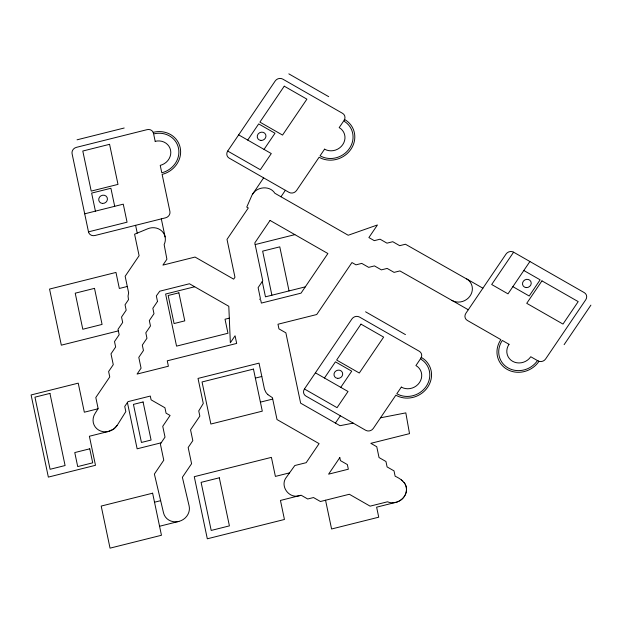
<?xml version="1.0" encoding="UTF-8"?>
<svg xmlns="http://www.w3.org/2000/svg" width="622" height="622" viewBox="0 0 622 622"><rect width="100%" height="100%" fill="white"/><g stroke="black" fill="none" stroke-linecap="round" stroke-linejoin="round"><path stroke-width="0.93" d="M406.438 490.253C406.011 499.116 395.569 505.321 387.514 501.791L370.106 506.152L349.346 494.265L320.423 501.511L313.496 497.546L307.711 498.992L301.118 495.221L280.444 500.446L284.441 519.479L207.313 538.792L194.274 476.685L271.402 457.372L275.398 476.405L289.564 472.86M406.477 489.553L406.345 487.835M406.407 490.82L406.461 489.079M406.22 491.955L406.298 491.473M406.034 492.678L405.894 493.192M405.645 493.868L405.451 494.366M404.922 495.462L405.14 495.019M117.146 425.417L116.78 425.946M404.518 496.123L404.23 496.581M263.627 177.845L252.058 194.989L246.755 207.095L248.295 207.981L227.007 239.384L234.96 277.249L233.67 279.154L195.051 257.057L162.917 265.104L166.898 259.226L164.146 244.57A13.311 12.222 -26.4 0 0 165.188 237.363L164.923 236.189A13.311 12.222 -26.4 0 0 147.709 228.779L134.585 234.214L139.103 255.704L125.154 276.277L128.63 292.83L128.046 296.08L128.49 299.695L125.045 304.772L126.18 310.184L121.539 317.041L122.674 322.453L118.025 329.31L119.16 334.722L114.51 341.579L115.645 346.99L110.996 353.848L113.266 364.663L108.617 371.521L109.752 376.932L95.811 397.505L98.136 408.584L95.003 413.583A13.311 12.222 -26.4 0 0 95.15 426.855A13.311 12.222 -26.4 0 0 107.878 431.598L113.795 428.986L117.286 425.223L125.823 411.585L124.742 406.438L127.992 401.649L150.306 396.058L151.099 399.837L164.939 407.76L166.074 413.171L170.086 415.465L162.746 426.295L165.017 437.118L160.367 443.976L163.773 460.202L154.38 474.065L163.532 512.893A13.311 12.222 -26.4 0 0 177.869 521.633L179.136 521.345A13.311 12.222 -26.4 0 0 189.119 505.911L182.378 477.299L191.576 463.724L188.171 447.498L192.82 440.64L190.542 429.818L199.841 416.102L198.752 410.924L203.277 403.468L198.021 378.417L259.032 363.139L264.49 389.271L266.006 392.529L267.849 394.628M252.719 193.94C257.314 186.561 269.995 185.364 274.846 193.255L348.211 235.248L377.43 224.97L368.893 237.565L374.281 240.652L380.065 239.198L386.985 243.163L392.77 241.709L399.689 245.674L405.443 244.236L467.565 279.496A13.311 12.222 -26.4 0 1 469.812 296.344A13.311 12.222 -26.4 0 1 452.015 300.449L399.907 270.928L394.084 272.382L387.164 268.424L381.379 269.87L374.46 265.913L368.675 267.359L361.755 263.394L355.971 264.848L351.959 262.546L316.722 314.53L277.98 324.233L278.951 328.875L285.871 332.832L300.636 403.157L340.016 425.697L353.187 423.123M227.699 151.053L275.181 81A5.544 5.093 -26.4 0 1 282.761 79.103L342.567 113.336A5.544 5.093 -26.4 0 1 344.059 120.419L344.666 119.525A23.286 21.389 -26.4 0 1 350.917 149.272A23.286 21.389 -26.4 0 1 319.102 157.242L296.577 190.472A5.544 5.093 -26.4 0 1 288.997 192.369L229.191 158.136A5.544 5.093 -26.4 0 1 227.699 151.053L260.323 169.72L271.285 153.556L238.661 134.881M247.719 140.074L258.674 123.91L274.994 133.24L264.031 149.404M280.981 196.77L285.374 190.293M304.438 388.991L351.928 318.946A5.544 5.093 -26.4 0 1 359.5 317.049L419.314 351.282A5.544 5.093 -26.4 0 1 420.799 358.365L421.405 357.463A23.286 21.389 -26.4 0 1 427.656 387.218A23.286 21.389 -26.4 0 1 395.841 395.188L373.317 428.41A5.544 5.093 -26.4 0 1 365.744 430.307L305.931 396.074A5.544 5.093 -26.4 0 1 304.438 388.991L337.062 407.667L348.025 391.502L315.401 372.827M324.459 378.013L335.421 361.848L351.733 371.186L340.77 387.35M335.429 423.069L340.366 415.784M513.601 252.182A5.544 5.093 -26.4 0 0 506.028 254.079L465.847 313.348A5.544 5.093 -26.4 0 0 467.332 320.431L500.865 339.62A23.286 21.389 -26.4 0 0 507.109 369.375A23.286 21.389 -26.4 0 0 538.924 361.405L538.022 360.892A5.544 5.093 -26.4 0 0 545.595 358.995L585.776 299.718A5.544 5.093 -26.4 0 0 584.283 292.635L513.601 252.182L491.683 284.511L507.995 293.848L529.913 261.52M564.115 344.666L590.9 305.145M116.392 426.459L115.98 426.949M403.787 497.172L403.46 497.608M115.544 427.423L115.086 427.882M402.963 498.16L402.589 498.564M114.611 428.317L114.106 428.729M401.664 499.412L402.045 499.062M113.593 429.126L113.049 429.491M400.63 500.197L401.042 499.886M112.496 429.841L111.929 430.152M399.962 500.624L399.487 500.912M111.346 430.447L110.747 430.712M398.368 501.487L398.819 501.254M110.148 430.96L109.526 431.163M397.155 501.977L397.629 501.783M108.904 431.349L89.381 436.247L95.485 465.303L48.353 477.105L31.1 394.962L78.232 383.16L84.335 412.207L98.012 408.786M396.393 502.203L376.621 507.179L378.728 517.193L331.588 528.995L325.547 500.22M299.866 495.571L299.236 495.726M77.058 139.81L124.19 128.008M84.701 213.82L123.273 204.164L127.059 222.194L88.487 231.85L72.082 153.712A5.544 5.093 -26.4 0 1 76.389 147.36L147.087 129.656A5.544 5.093 -26.4 0 1 153.502 133.326L153.292 132.323A23.286 21.389 -26.4 0 1 180.201 147.725A23.286 21.389 -26.4 0 1 162.124 174.393L169.907 211.464A5.544 5.093 -26.4 0 1 165.6 217.809L94.902 235.52A5.544 5.093 -26.4 0 1 88.487 231.85M255.16 244.578L294.875 234.634M127.292 286.478L119.338 288.468L115.972 272.436L49.55 289.067L61.329 345.171L118.351 330.888M194.678 286.758L165.615 294.035L176.547 346.127L227.971 333.252L225.024 319.226L229.3 318.153M305.293 286.859L265.47 296.826L262.259 281.517M255.354 378.106L261.808 376.489M260.4 402.146L272.716 399.06M161.168 442.794L137.135 448.812L127.409 402.504M154.52 502.211L160.647 500.671M159.566 526.251L178.848 521.423M380.508 417.805L405.816 412.876L409.517 433.643L370.829 443.331L376.761 446.728L379.039 457.551L385.959 461.508L387.094 466.92L394.014 470.877L395.133 476.203C400.094 478.52 406.049 482.26 406.43 488.379M299.104 495.757C288.686 498.836 279.441 485.564 286.532 477.082L294.812 465.528L306.18 462.682L319.094 443.634L277.015 419.555L272.42 397.676L267.857 394.636M288.833 73.855L328.704 96.674M523.825 270.5L540.137 279.83L529.182 296.002L512.87 286.664M466.578 278.866L482.89 288.204M451.992 300.434L468.28 309.756M365.573 311.801L405.451 334.62M401.314 479.951L401.75 480.238M402.294 480.674L402.698 481M403.989 482.384L404.316 482.789M404.689 483.364L404.969 483.792M405.28 484.406L405.513 484.865M405.754 485.502L405.941 485.984M406.112 486.653L406.244 487.15M289.043 290.925L279.783 246.848L262.647 251.14L271.9 295.217M161.316 218.882L165.102 236.92M135.604 225.32L137.244 233.118M114.697 206.31L110.91 188.272L91.628 193.1L95.415 211.138M284.246 86.186L259.895 122.114L282.551 135.075L306.903 99.155L284.246 86.186M157.498 301.437L152.849 308.294L153.984 313.706L149.334 320.563L150.47 325.975L145.82 332.832L146.963 338.244L142.314 345.101L143.449 350.505L138.799 357.362L141.07 368.185L137.081 374.063L168.399 366.226L167.264 360.814L236.679 343.43L235.069 335.787L230.342 342.769L228.803 306.288L189.453 283.764L159.753 291.205L156.34 295.916L157.498 301.437M270.049 220.429L254.81 242.907L262.764 280.771L258.114 287.628L260.385 298.451L259.763 299.361L260.727 300.068L261.357 303.085L301.025 293.156L327.887 253.527L270.049 220.429M324.575 149.156L320.073 155.803A21.513 19.756 -26.4 0 0 349.463 148.448A21.513 19.756 -26.4 0 0 343.694 120.963L339.184 127.603A13.311 12.222 -26.4 0 1 342.761 144.607A13.311 12.222 -26.4 0 1 324.575 149.156M360.985 324.132L336.634 360.052L359.291 373.021L383.642 337.101L360.985 324.132M339.806 457.605L328.595 474.158L348.336 469.213L347.364 464.572L340.436 460.614L339.806 457.605M401.314 387.102L396.813 393.749A21.513 19.756 -26.4 0 0 426.202 386.386A21.513 19.756 -26.4 0 0 420.433 358.902L415.931 365.549A13.311 12.222 -26.4 0 1 419.5 382.553A13.311 12.222 -26.4 0 1 401.314 387.102M541.949 280.872L526.733 303.318L562.98 324.07L578.196 301.616L541.949 280.872M109.581 144.32L82.796 151.029L91.209 191.102L117.993 184.392L109.581 144.32M94.505 288.359L75.223 293.187L82.796 329.248L102.078 324.42L94.505 288.359M178.887 292.814L168.173 295.497L174.067 323.549L184.781 320.866L178.887 292.814M49.939 393.407L34.949 397.163L50.087 469.291L65.085 465.536L49.939 393.407M253.465 369.087L202.041 381.962L210.874 424.033L262.297 411.158L253.465 369.087M143.083 401.975L133.442 404.393L141.435 442.46L151.076 440.049L143.083 401.975M89.762 448.812L74.764 452.567L77.711 466.586L92.709 462.83L89.762 448.812M152.623 493.192L101.199 506.067L110.04 548.145L161.456 535.27L152.623 493.192M219.309 477.797L201.1 482.353L211.2 530.442L229.409 525.878L219.309 477.797M509.021 344.293L502.312 340.452A21.513 19.756 -26.4 0 0 508.088 367.936A21.513 19.756 -26.4 0 0 537.478 360.581L530.768 356.74A13.311 12.222 -26.4 0 1 512.59 361.289A13.311 12.222 -26.4 0 1 509.021 344.293M155.181 141.342L153.626 133.924A21.513 19.756 -26.4 0 1 178.491 148.153A21.513 19.756 -26.4 0 1 161.79 172.792L160.227 165.382A13.311 12.222 -26.4 0 0 170.56 150.143A13.311 12.222 -26.4 0 0 155.181 141.342M261.015 140.44A4.44 4.074 -26.4 0 0 265.641 134.461A4.44 4.074 -26.4 0 0 258.138 133.994A4.44 4.074 -26.4 0 0 261.015 140.44M526.282 287.597A4.44 4.074 -26.4 0 0 530.9 281.618A4.44 4.074 -26.4 0 0 523.405 281.152A4.44 4.074 -26.4 0 0 526.282 287.597M337.762 378.378A4.44 4.074 -26.4 0 0 342.38 372.407A4.44 4.074 -26.4 0 0 334.885 371.933A4.44 4.074 -26.4 0 0 337.762 378.378M102.498 203.441A4.44 4.074 -26.4 0 0 107.116 197.469A4.44 4.074 -26.4 0 0 99.621 196.995A4.44 4.074 -26.4 0 0 102.498 203.441"/></g></svg>
